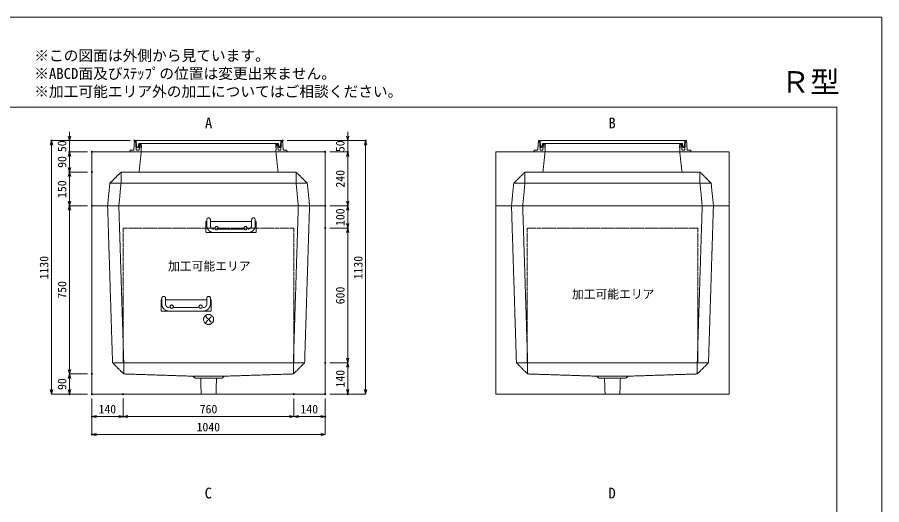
# Model space of a CAD drawing. Units: millimetres, scale not verified. Extents: x -2970 to 2970, y -2100 to 2100.
# Drawn here: x -883 to 2970, y -73 to 2100 of the extents above; entities that cross this region are included whole.
import ezdxf
from ezdxf.enums import TextEntityAlignment as Align

# ---------------------------------------------------------------- set-up
doc = ezdxf.new("R2010")
doc.units = ezdxf.units.MM
doc.header["$LTSCALE"] = 10
doc.header["$PDMODE"] = 32
doc.header["$PDSIZE"] = 5
doc.linetypes.add('LONG_DASHED1', pattern=[7, 6, -1])
doc.linetypes.add('LONG_DOUBLE_CHAIN', pattern=[21.8, 18, -1, 0.6, -0.6, 0.6, -1])
for name, color, linetype, lineweight in [('0-0_D-TTL', 7, 'Continuous', 9), ('0-1_Defpoints', 7, 'Continuous', 9), ('0-3_D-TTL-TXT', 7, 'Continuous', 9), ('0-4_D-STR-TXT', 7, 'Continuous', 9), ('0-5_D-STR-DIM', 3, 'Continuous', 9), ('0-6_0', 7, 'Continuous', 9), ('0-7_D-STR', 7, 'LONG_DASHED1', 9), ('0-9_D-STR-STR5', 1, 'LONG_DOUBLE_CHAIN', 9), ('0-A_D-STR-STR3', 2, 'LONG_DASHED1', 9), ('0-B_D-STR-STR4', 134, 'Continuous', 9)]:
    doc.layers.add(name, color=color, linetype=linetype, lineweight=lineweight)
doc.styles.add('ＭＳ ゴシック', font='')
doc.styles.get('ＭＳ ゴシック').set_extended_font_data('MS Gothic')

# ---------------------------------------------------------------- blocks, each defined once
blk = doc.blocks.new('A$C4DE05FD1')
at = {"layer": '0-0_D-TTL', "color": 134}
for p, q in [((2000, 38000), (57400, 38000)), ((57400, 38000), (57400, 2000))]:
    blk.add_line(p, q, dxfattribs=at)
at = {"layer": '0-1_Defpoints', "color": 134}
for p, q in [((0, 42000), (59400, 42000)), ((59400, 42000), (59400, 0))]:
    blk.add_line(p, q, dxfattribs=at)
at = {"layer": '0-3_D-TTL-TXT', "style": 'ＭＳ ゴシック'}
for s, p in [('※この図面は外側から見ています。', (21630.5, 39907.8)), ('※ABCD面及びｽﾃｯﾌﾟの位置は変更出来ません。', (21630.5, 39107.8)), ('※加工可能エリア外の加工についてはご相談ください。', (21630.5, 38307.8))]:
    blk.add_text(s, height=481.1, dxfattribs=at).set_placement(p, align=Align.BOTTOM_LEFT)
blk = doc.blocks.new('_Open30')
at = {"layer": '0-6_0'}
blk.add_line((0, 0), (-10, 0), dxfattribs=at)
blk.add_lwpolyline([(-10, 2.679), (0, 0), (-10, -2.679)], dxfattribs=at)
blk = doc.blocks.new('A$C31CA379A')
at = {"layer": '0-4_D-STR-TXT', "style": 'ＭＳ ゴシック'}
for s, p in [('A', (-162.9, -1095.3)), ('B', (17819.3, -1095.3)), ('C', (-175.7, -17595.3)), ('D', (17819.3, -17595.3))]:
    blk.add_text(s, height=481.1, dxfattribs=at).set_placement(p, align=Align.BOTTOM_LEFT)
blk = doc.blocks.new('A$C533A0D9A')
at = {"layer": '0-7_D-STR'}
for p, q in [((-3000, 2400), (-3100, 1500)), ((3000, 2400), (3100, 1500)), ((-4400, 1000), (-3900, 1500)), ((-3900, 1000), (-3900, 1500)), ((3900, 1000), (3900, 1500)), ((-4400, 1000), (-4500, 0)), ((4400, 1000), (-4400, 1000)), ((-3900, 1000), (-4000, 0)), ((3900, 1000), (4000, 0)), ((4400, 1000), (4500, 0))]:
    blk.add_line(p, q, dxfattribs=at)
at = {"layer": '0-7_D-STR', "linetype": 'Continuous'}
for p in [(5200, 2400), (-5200, 0)]:
    blk.add_line(p, (5200, 0), dxfattribs=at)
blk.add_lwpolyline([(-5200, 0), (-5200, 2400), (5200, 2400)], dxfattribs=at)
at = {"layer": '0-7_D-STR'}
blk.add_lwpolyline([(4400, 1000), (3900, 1500), (-3900, 1500)], dxfattribs=at)
blk = doc.blocks.new('A$C7BB150D6')
at = {"layer": '0-7_D-STR', "linetype": 'Continuous'}
for p, q in [((-5200, 0), (5200, 0)), ((-5200, -8400), (-5200, 0)), ((5200, -8400), (5200, 0)), ((-5200, -8400), (5200, -8400))]:
    blk.add_line(p, q, dxfattribs=at)
at = {"layer": '0-7_D-STR'}
for p, q in [((-4500, 0), (-4280, -7000)), ((-4000, 0), (-3780, -7000)), ((4000, 0), (3780, -7000)), ((4500, 0), (4280, -7000)), ((-3780, -7500), (-4280, -7000)), ((-4280, -7000), (4280, -7000)), ((-3780, -7500), (-3780, -7000)), ((3780, -7500), (4280, -7000)), ((3780, -7500), (3780, -7000)), ((-3780, -7500), (-700, -7600)), ((-600, -7690), (-700, -7600)), ((700, -7600), (-700, -7600)), ((600, -7690), (-600, -7690)), ((-329.8, -8400), (-352.5, -7690)), ((329.8, -8400), (352.5, -7690)), ((600, -7690), (700, -7600)), ((3780, -7500), (700, -7600))]:
    blk.add_line(p, q, dxfattribs=at)
at = {"layer": '0-9_D-STR-STR5'}
for p, q in [((-3800, -1000), (-3800, -7000)), ((3800, -1000), (-3800, -1000)), ((3800, -1000), (3800, -7000)), ((3800, -7000), (-3800, -7000))]:
    blk.add_line(p, q, dxfattribs=at)
blk = doc.blocks.new('A$C172202B4')
at = {"layer": '0-A_D-STR-STR3'}
for p, q in [((-1120, 0), (-1080, 0)), ((-1120, 0), (-1120, -500)), ((-1080, 80), (-1080, 0)), ((-1080, 0), (-1080, -180)), ((-920, 0), (-920, 80)), ((-920, 0), (920, 0)), ((-920, 0), (-920, -180)), ((920, 80), (920, 0)), ((920, 0), (920, -180)), ((1080, 0), (1120, 0)), ((1120, 0), (1120, -500)), ((-543, -340), (543, -340)), ((-1120, -500), (1120, -500))]:
    blk.add_line(p, q, dxfattribs=at)
blk.add_lwpolyline([(1080, 80), (1080, 0), (1080, -180)], dxfattribs=at)
for centre in [(-645, -300), (645, -300)]:
    blk.add_circle(centre, 75, dxfattribs=at)
for centre, radius, start, end in [((-1000, 80), 80, 0, 180), ((1000, 80), 80, 0, 180), ((-760, -180), 320, 180, 190.7), ((-760, -180), 320, 191.4, 217.6), ((-760, -180), 320, 217.6, 270), ((-760, -180), 160, 180, 201.9), ((-760, -180), 160, 201.9, 223.8), ((-760, -180), 160, 223.8, 270), ((760, -180), 160, 270, 0), ((760, -180), 320, 270, 323.3), ((760, -180), 320, 323.3, 342.6), ((760, -180), 320, 342.6, 0)]:
    blk.add_arc(centre, radius, start, end, dxfattribs=at)
blk = doc.blocks.new('A$C284D0AE2')
at = {"layer": '0-B_D-STR-STR4'}
for p, q in [((-3300, 500), (-3327.8, 98.6)), ((-3250, 500), (-3300, 500)), ((-3221.3, 98.6), (-3250, 500)), ((-3225, 500), (-3225, 370)), ((-3490, 80), (-3500, 0)), ((-3500, 0), (3500, 0)), ((-3347.8, 80), (-3490, 80)), ((-3225, 370), (-3219.2, 370)), ((-3209.2, 360.9), (-3195, 200)), ((-3117.8, 80), (-3201.4, 80)), ((-3195, 200), (-3145, 200)), ((-3145, 200), (-3115, 370)), ((-3115, 370), (3115, 370)), ((-3090, 370), (-3106.2, 200.7)), ((-3106.2, 200.7), (-3086.1, 200.7)), ((-3070, 340), (-3098, 97.7)), ((-3000, 370), (-3090, 370)), ((-3020, 340), (-3070, 340)), ((-3000, 0), (-3020, 340)), ((-3011.8, 200.7), (-2991.8, 200.7)), ((-2991.8, 200.7), (-3000, 370)), ((3000, 370), (3090, 370)), ((3106.2, 200.7), (3086.1, 200.7)), ((3090, 370), (3106.2, 200.7)), ((3117.8, 80), (3201.4, 80)), ((3347.8, 80), (3490, 80)), ((3490, 80), (3500, 0))]:
    blk.add_line(p, q, dxfattribs=at)
for points in [[(-3225, 500), (3225, 500), (3225, 370), (3219.2, 370)], [(3221.3, 98.6), (3250, 500), (3300, 500), (3327.8, 98.6)], [(3011.8, 200.7), (2991.8, 200.7), (3000, 370)], [(3000, 0), (3020, 340), (3070, 340), (3098, 97.7)], [(3209.2, 360.9), (3195, 200), (3145, 200), (3115, 370)]]:
    blk.add_lwpolyline(points, dxfattribs=at)
for centre, radius, start, end in [((-3347.8, 100), 20, 270, 356.0372), ((-3201.4, 100), 20, 184.08562, 270), ((-3219.2, 360), 10, 5.04245, 90), ((-3117.8, 100), 20, 270, 353.41806), ((3117.8, 100), 20, 186.58194, 270), ((3201.4, 100), 20, 270, 355.91438), ((3219.2, 360), 10, 90, 174.95755), ((3347.8, 100), 20, 183.9628, 270)]:
    blk.add_arc(centre, radius, start, end, dxfattribs=at)
blk = doc.blocks.new('A$C1C640AAB')
at = {"layer": '0-9_D-STR-STR5'}
for p, q in [((-159.1, -159.1), (159.1, 159.1)), ((-159.1, 159.1), (159.1, -159.1))]:
    blk.add_line(p, q, dxfattribs=at)
blk.add_circle((0, 0), 225, dxfattribs=at)
blk = doc.blocks.new('A$C9834469e')
at = {"layer": '0-7_D-STR'}
blk.add_blockref('A$C7BB150D6', (0, 0), dxfattribs=at)
at = {"layer": '0-9_D-STR-STR5'}
blk.add_blockref('A$C1C640AAB', (0, -5070), dxfattribs=at)

msp = doc.modelspace()

# ---------------------------------------------------------------- linework, layer by layer
at = {"layer": '0-1_Defpoints'}
for p in [(-730, 1550), (-360, 1550), (-360, 1550), (300, 1550), (670, 1550), (-650, 1500), (-550, 1500), (490, 1500), (490, 1500), (590, 1500), (-650, 1410), (-550, 1410), (-650, 1260), (-550, 1260), (490, 1260), (590, 1260), (490, 1160), (590, 1160), (490, 560), (-550, 510), (-650, 420), (-550, 420), (-550, 420), (-410, 420), (350, 420), (490, 420), (490, 420), (590, 420), (-550, 320), (-410, 320), (490, 320), (-550, 240)]:
    msp.add_point(p, dxfattribs=at)
at = {"layer": '0-5_D-STR-DIM'}
for p, q in [((-650, 1570), (-650, 1590)), ((590, 1570), (590, 1590)), ((-380, 1550), (-730, 1550)), ((-380, 1550), (-650, 1550)), ((-650, 1550), (-650, 1500)), ((320, 1550), (670, 1550)), ((320, 1550), (590, 1550)), ((590, 1550), (590, 1500)), ((-730, 440), (-730, 1530)), ((670, 440), (670, 1530)), ((-570, 1500), (-650, 1500)), ((-570, 1500), (-650, 1500)), ((-650, 1480), (-650, 1430)), ((-650, 1480), (-650, 1460)), ((510, 1500), (590, 1500)), ((510, 1500), (590, 1500)), ((590, 1480), (590, 1280)), ((590, 1480), (590, 1460)), ((-570, 1410), (-650, 1410)), ((-570, 1410), (-650, 1410)), ((-650, 1280), (-650, 1390)), ((-570, 1260), (-650, 1260)), ((-570, 1260), (-650, 1260)), ((-650, 530), (-650, 1240)), ((510, 1260), (590, 1260)), ((510, 1260), (590, 1260)), ((590, 1180), (590, 1240)), ((510, 1160), (590, 1160)), ((510, 1160), (590, 1160)), ((590, 580), (590, 1140)), ((510, 560), (590, 560)), ((510, 560), (590, 560)), ((590, 540), (590, 440)), ((-570, 510), (-650, 510)), ((-570, 510), (-650, 510)), ((-650, 490), (-650, 440)), ((-570, 420), (-730, 420)), ((-570, 420), (-650, 420)), ((-550, 400), (-550, 240)), ((-550, 400), (-550, 320)), ((-410, 400), (-410, 320)), ((-410, 400), (-410, 320)), ((350, 400), (350, 320)), ((350, 400), (350, 320)), ((490, 400), (490, 320)), ((490, 400), (490, 240)), ((510, 420), (590, 420)), ((510, 420), (670, 420)), ((-430, 320), (-530, 320)), ((330, 320), (-390, 320)), ((370, 320), (470, 320)), ((470, 240), (-530, 240))]:
    msp.add_line(p, q, dxfattribs=at)

# ---------------------------------------------------------------- block references
at = {"layer": '0-0_D-TTL', "xscale": 0.1, "yscale": 0.1}
msp.add_blockref('A$C4DE05FD1', (-2970, -2100), dxfattribs=at)
at = {"layer": '0-4_D-STR-TXT', "xscale": 0.1, "yscale": 0.1}
msp.add_blockref('A$C31CA379A', (-30, 1700), dxfattribs=at)
at = {"layer": '0-5_D-STR-DIM', "xscale": 2, "yscale": 2}
for p, rotation in [((-730, 1550), 90), ((-650, 1550), 270), ((590, 1550), 270), ((670, 1550), 90), ((-650, 1500), 90), ((-650, 1500), 90), ((590, 1500), 90), ((590, 1500), 90), ((-650, 1410), 270), ((-650, 1410), 90), ((-650, 1260), 270), ((590, 1260), 270), ((-650, 1260), 90), ((590, 1260), 90), ((590, 1160), 270), ((590, 1160), 90), ((590, 560), 270), ((590, 560), 90), ((-650, 510), 270), ((-650, 510), 90), ((-730, 420), 270), ((-650, 420), 270), ((590, 420), 270), ((670, 420), 270), ((-550, 320), 180), ((-410, 320), 180), ((350, 320), 180), ((-550, 240), 180)]:
    msp.add_blockref('_Open30', p, dxfattribs=dict(at, rotation=rotation))
for p in [(-410, 320), (350, 320), (490, 320), (490, 240)]:
    msp.add_blockref('_Open30', p, dxfattribs=at)
at = {"layer": '0-7_D-STR', "xscale": 0.1, "yscale": 0.1}
for name, p in [('A$C533A0D9A', (-30, 1260)), ('A$C533A0D9A', (1770, 1260)), ('A$C9834469e', (-30, 1260)), ('A$C7BB150D6', (1770, 1260))]:
    msp.add_blockref(name, p, dxfattribs=at)
at = {"layer": '0-A_D-STR-STR3', "yscale": 0.1}
for p, xscale in [((70, 1190), -0.1), ((-130, 840), 0.1)]:
    msp.add_blockref('A$C172202B4', p, dxfattribs=dict(at, xscale=xscale))
at = {"layer": '0-B_D-STR-STR4', "xscale": 0.1, "yscale": 0.1}
for p in [(-30, 1500), (1770, 1500)]:
    msp.add_blockref('A$C284D0AE2', p, dxfattribs=at)

# ---------------------------------------------------------------- texts
at = {"layer": '0-3_D-TTL-TXT', "style": 'ＭＳ ゴシック'}
msp.add_text('Ｒ型', height=96.21, dxfattribs=at).set_placement((2519.8, 1734.55), align=Align.BOTTOM_LEFT)
at = {"layer": '0-5_D-STR-DIM', "style": 'ＭＳ ゴシック'}
for s, p in [('50', (-652.6, 1498.9)), ('50', (587.4, 1498.9)), ('90', (-652.6, 1428.7)), ('240', (587.4, 1340.8)), ('150', (-652.6, 1294.48)), ('100', (587.4, 1169.48)), ('1130', (-732.6, 931.48)), ('1130', (667.4, 931.48)), ('750', (-652.6, 845.4)), ('600', (587.4, 820.6)), ('140', (587.4, 449.48)), ('90', (-652.6, 438.7))]:
    msp.add_text(s, height=38.49, rotation=90, dxfattribs=at).set_placement(p, align=Align.BOTTOM_LEFT)
for s, p in [('140', (-520.52, 322.6)), ('760', (-69.6, 322.6)), ('140', (379.48, 322.6)), ('1040', (-83.52, 242.6))]:
    msp.add_text(s, height=38.49, dxfattribs=at).set_placement(p, align=Align.BOTTOM_LEFT)
at = {"layer": '0-9_D-STR-STR5', "style": 'ＭＳ ゴシック'}
for p in [(-210.48, 959.67), (1589.52, 834.75)]:
    msp.add_text('加工可能エリア', height=38.49, dxfattribs=at).set_placement(p, align=Align.BOTTOM_LEFT)

doc.saveas('drawing.dxf')
